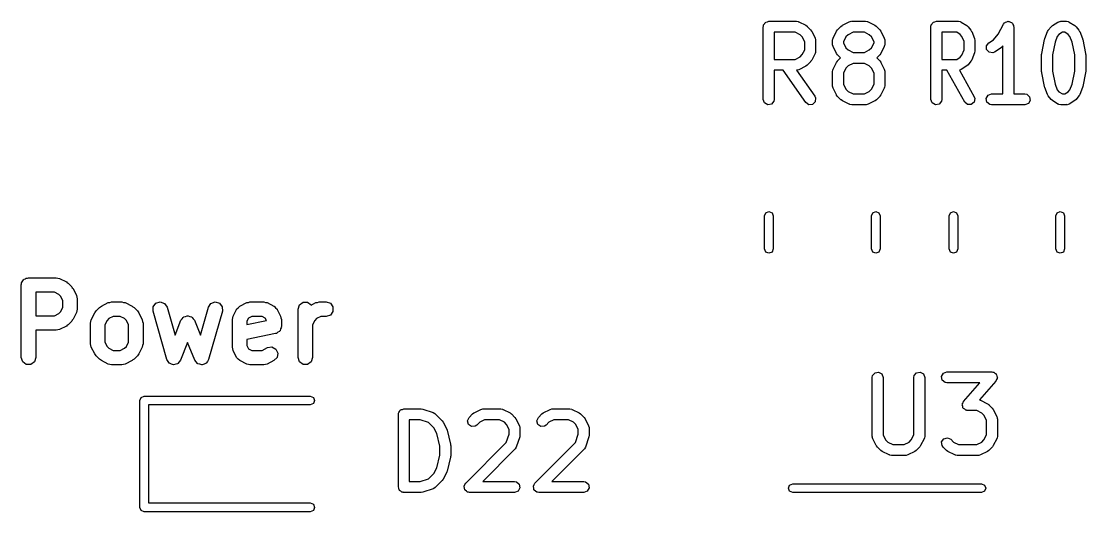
# Model space of a CAD drawing. Extents: x 32 to 173, y -120 to -34.
# Drawn here: x 144.42 to 159.07, y -54.13 to -47.39 of the extents above; entities that cross this region are included whole.
import ezdxf

# ---------------------------------------------------------------- set-up
doc = ezdxf.new("R2010")
doc.units = 0
doc.layers.add('BLACK', color=7, linetype='CONTINUOUS')

msp = doc.modelspace()

# ---------------------------------------------------------------- linework, layer by layer
at = {"layer": 'BLACK', "linetype": 'CONTINUOUS'}
for p, q in [((154.635, -47.4608), (154.637, -47.4511)), ((154.635, -48.4608), (154.635, -47.4608)), ((154.636, -47.4478), (154.638, -47.4449)), ((154.637, -47.4511), (154.636, -47.4478)), ((154.638, -47.4449), (154.639, -47.4352)), ((154.639, -47.4352), (154.652, -47.4202)), ((154.652, -47.4202), (154.662, -47.4034)), ((154.662, -47.4034), (154.668, -47.4011)), ((154.668, -47.4011), (154.672, -47.3959)), ((154.672, -47.3959), (154.692, -47.3925)), ((154.692, -47.3925), (154.71, -47.3858)), ((154.71, -47.3858), (155.091, -47.3858)), ((155.091, -47.3858), (155.117, -47.3903)), ((155.117, -47.3903), (155.12, -47.3932)), ((155.12, -47.3932), (155.124, -47.3937)), ((155.124, -47.3937), (155.22, -47.4414)), ((155.22, -47.4414), (155.238, -47.4547)), ((155.238, -47.4547), (155.239, -47.4554)), ((155.239, -47.4554), (155.287, -47.503)), ((155.657, -47.503), (155.704, -47.4554)), ((155.704, -47.4554), (155.723, -47.4425)), ((155.723, -47.4425), (155.724, -47.4414)), ((155.724, -47.4414), (155.819, -47.3937)), ((155.819, -47.3937), (155.844, -47.3863)), ((155.844, -47.3863), (155.849, -47.3874)), ((155.849, -47.3874), (155.853, -47.3858)), ((155.853, -47.3858), (156.043, -47.3858)), ((156.043, -47.3858), (156.069, -47.3903)), ((156.069, -47.3903), (156.072, -47.3932)), ((156.072, -47.3932), (156.077, -47.3937)), ((156.077, -47.3937), (156.172, -47.4414)), ((156.172, -47.4414), (156.19, -47.4547)), ((156.19, -47.4547), (156.192, -47.4554)), ((156.192, -47.4554), (156.239, -47.503)), ((156.942, -47.4608), (156.943, -47.4511)), ((156.942, -48.4608), (156.942, -47.4608)), ((156.943, -47.4478), (156.944, -47.4449)), ((156.943, -47.4511), (156.943, -47.4478)), ((156.944, -47.4449), (156.946, -47.4352)), ((156.946, -47.4352), (156.959, -47.4202)), ((156.959, -47.4202), (156.968, -47.4034)), ((156.968, -47.4034), (156.975, -47.4011)), ((156.975, -47.4011), (156.979, -47.3959)), ((156.979, -47.3959), (156.998, -47.3925)), ((156.998, -47.3925), (157.017, -47.3858)), ((157.017, -47.3858), (157.321, -47.3858)), ((157.321, -47.3858), (157.347, -47.3903)), ((157.347, -47.3903), (157.353, -47.3955)), ((157.353, -47.3955), (157.361, -47.3972)), ((157.361, -47.3972), (157.437, -47.4448)), ((157.437, -47.4448), (157.455, -47.4612)), ((157.455, -47.4612), (157.456, -47.4616)), ((157.456, -47.4616), (157.494, -47.5092)), ((157.868, -47.5622), (157.941, -47.4255)), ((157.941, -47.4255), (157.957, -47.405)), ((157.957, -47.405), (157.964, -47.402)), ((157.964, -47.402), (157.97, -47.3959)), ((157.97, -47.3959), (157.988, -47.3927)), ((157.988, -47.3927), (158.005, -47.3859)), ((158.005, -47.3859), (158.012, -47.3884)), ((158.012, -47.3884), (158.02, -47.387)), ((158.02, -47.387), (158.036, -47.3961)), ((158.036, -47.3961), (158.053, -47.4018)), ((158.053, -47.4018), (158.058, -47.4086)), ((158.058, -47.4086), (158.064, -47.4126)), ((158.064, -47.4126), (158.071, -47.4298)), ((158.071, -47.4298), (158.08, -47.4453)), ((158.08, -47.4453), (158.079, -47.4533)), ((158.079, -47.4533), (158.082, -47.4608)), ((158.082, -47.4608), (158.082, -48.3858)), ((158.558, -47.5092), (158.596, -47.4616)), ((158.596, -47.4616), (158.614, -47.4455)), ((158.614, -47.4455), (158.615, -47.4448)), ((158.615, -47.4448), (158.691, -47.3972)), ((158.691, -47.3972), (158.715, -47.3875)), ((158.715, -47.3875), (158.723, -47.3886)), ((158.723, -47.3886), (158.731, -47.3858)), ((158.731, -47.3858), (158.807, -47.3858)), ((158.807, -47.3858), (158.833, -47.3903)), ((158.833, -47.3903), (158.839, -47.3955)), ((158.839, -47.3955), (158.847, -47.3972)), ((158.847, -47.3972), (158.923, -47.4448)), ((158.923, -47.4448), (158.941, -47.4612)), ((158.941, -47.4612), (158.942, -47.4616)), ((158.942, -47.4616), (158.98, -47.5092)), ((155.073, -47.5358), (154.785, -47.5358)), ((154.785, -47.5358), (154.785, -47.9096)), ((155.142, -47.5701), (155.073, -47.5358)), ((155.172, -47.6005), (155.142, -47.5701)), ((155.206, -47.669), (155.172, -47.6005)), ((155.287, -47.503), (155.3, -47.5214)), ((155.3, -47.5214), (155.301, -47.5225)), ((155.301, -47.5225), (155.348, -47.6178)), ((155.595, -47.6178), (155.643, -47.5225)), ((155.643, -47.5225), (155.656, -47.5045)), ((155.656, -47.5045), (155.657, -47.503)), ((155.772, -47.6005), (155.737, -47.669)), ((155.802, -47.5701), (155.772, -47.6005)), ((155.87, -47.5358), (155.802, -47.5701)), ((156.026, -47.5358), (155.87, -47.5358)), ((156.094, -47.5701), (156.026, -47.5358)), ((156.124, -47.6005), (156.094, -47.5701)), ((156.159, -47.669), (156.124, -47.6005)), ((156.239, -47.503), (156.252, -47.5214)), ((156.252, -47.5214), (156.253, -47.5225)), ((156.253, -47.5225), (156.301, -47.6178)), ((157.3, -47.5358), (157.092, -47.5358)), ((157.092, -47.5358), (157.092, -47.9096)), ((157.347, -47.5653), (157.3, -47.5358)), ((157.37, -47.5942), (157.347, -47.5653)), ((157.399, -47.6657), (157.37, -47.5942)), ((157.494, -47.5092), (157.503, -47.5262)), ((157.503, -47.5262), (157.505, -47.5282)), ((157.505, -47.5282), (157.543, -47.6234)), ((157.804, -47.6421), (157.868, -47.5622)), ((158.509, -47.6234), (158.547, -47.5282)), ((158.547, -47.5282), (158.557, -47.5117)), ((158.557, -47.5117), (158.558, -47.5092)), ((158.682, -47.5942), (158.651, -47.6728)), ((158.705, -47.5653), (158.682, -47.5942)), ((158.752, -47.5358), (158.705, -47.5653)), ((158.786, -47.5358), (158.752, -47.5358)), ((158.833, -47.5653), (158.786, -47.5358)), ((158.856, -47.5942), (158.833, -47.5653)), ((158.887, -47.6728), (158.856, -47.5942)), ((158.98, -47.5092), (158.989, -47.5262)), ((158.989, -47.5262), (158.991, -47.5282)), ((158.991, -47.5282), (159.029, -47.6234)), ((155.206, -47.7764), (155.206, -47.669)), ((155.348, -47.6178), (155.356, -47.6427)), ((155.356, -47.6427), (155.355, -47.6471)), ((155.355, -47.6471), (155.356, -47.6513)), ((155.356, -47.6513), (155.356, -47.7942)), ((155.587, -47.6513), (155.592, -47.6256)), ((155.587, -47.6989), (155.587, -47.6513)), ((155.589, -47.7031), (155.587, -47.6989)), ((155.588, -47.7075), (155.589, -47.7031)), ((155.595, -47.7325), (155.588, -47.7075)), ((155.592, -47.6256), (155.595, -47.6222)), ((155.595, -47.6222), (155.595, -47.6178)), ((155.643, -47.8277), (155.595, -47.7325)), ((155.737, -47.669), (155.737, -47.6812)), ((155.737, -47.6812), (155.772, -47.7497)), ((155.772, -47.7497), (155.802, -47.7801)), ((156.094, -47.7801), (156.124, -47.7497)), ((156.124, -47.7497), (156.159, -47.6812)), ((156.159, -47.6812), (156.159, -47.669)), ((156.301, -47.7325), (156.253, -47.8277)), ((156.301, -47.6178), (156.308, -47.6427)), ((156.304, -47.7246), (156.301, -47.728)), ((156.301, -47.728), (156.301, -47.7325)), ((156.309, -47.6989), (156.304, -47.7246)), ((156.308, -47.6427), (156.307, -47.6471)), ((156.307, -47.6471), (156.309, -47.6513)), ((156.309, -47.6513), (156.309, -47.6989)), ((157.399, -47.7797), (157.399, -47.6657)), ((157.543, -47.6234), (157.549, -47.6489)), ((157.549, -47.6489), (157.548, -47.6501)), ((157.548, -47.6501), (157.549, -47.6513)), ((157.549, -47.6513), (157.549, -47.7942)), ((157.707, -47.7234), (157.739, -47.6829)), ((157.709, -47.7746), (157.707, -47.7234)), ((157.739, -47.6829), (157.804, -47.6421)), ((157.895, -47.7619), (157.894, -47.7625)), ((157.913, -47.7458), (157.895, -47.7619)), ((157.932, -47.7222), (157.913, -47.7458)), ((157.932, -48.3858), (157.932, -47.7222)), ((158.467, -47.8271), (158.505, -47.6366)), ((158.505, -47.6366), (158.509, -47.6268)), ((158.509, -47.6268), (158.509, -47.6234)), ((158.651, -47.6728), (158.615, -47.8492)), ((158.923, -47.8492), (158.887, -47.6728)), ((159.029, -47.6234), (159.031, -47.6337)), ((159.031, -47.6337), (159.033, -47.6366)), ((159.033, -47.6366), (159.071, -47.8271)), ((155.073, -47.9096), (155.142, -47.8754)), ((155.142, -47.8754), (155.172, -47.845)), ((155.172, -47.845), (155.206, -47.7764)), ((155.348, -47.8277), (155.301, -47.9229)), ((155.349, -47.8232), (155.348, -47.8277)), ((155.352, -47.8198), (155.349, -47.8232)), ((155.356, -47.7942), (155.352, -47.8198)), ((155.644, -47.8288), (155.643, -47.8277)), ((155.657, -47.8472), (155.644, -47.8288)), ((155.699, -47.8894), (155.657, -47.8472)), ((155.657, -47.9316), (155.699, -47.8894)), ((155.802, -47.7801), (155.87, -47.8144)), ((155.87, -47.8144), (156.026, -47.8144)), ((156.026, -47.8144), (156.094, -47.7801)), ((156.239, -47.8472), (156.197, -47.8894)), ((156.197, -47.8894), (156.239, -47.9316)), ((156.24, -47.8457), (156.239, -47.8472)), ((156.253, -47.8277), (156.24, -47.8457)), ((157.3, -47.9096), (157.347, -47.8802)), ((157.347, -47.8802), (157.37, -47.8512)), ((157.37, -47.8512), (157.399, -47.7797)), ((157.543, -47.822), (157.505, -47.9172)), ((157.544, -47.8198), (157.543, -47.8208)), ((157.543, -47.8208), (157.543, -47.822)), ((157.549, -47.7942), (157.544, -47.8198)), ((157.743, -47.8128), (157.709, -47.7746)), ((157.794, -47.8199), (157.743, -47.8128)), ((157.818, -47.8101), (157.794, -47.8199)), ((157.894, -47.7625), (157.818, -47.8101)), ((158.465, -47.8418), (158.467, -47.8305)), ((158.465, -48.0799), (158.465, -47.8418)), ((158.467, -47.8305), (158.467, -47.8271)), ((158.615, -47.8492), (158.615, -48.0724)), ((158.923, -48.0724), (158.923, -47.8492)), ((159.071, -47.8271), (159.071, -47.8385)), ((159.071, -47.8385), (159.073, -47.8418)), ((159.073, -47.8418), (159.073, -48.0799)), ((154.785, -47.9096), (155.073, -47.9096)), ((155.124, -48.0517), (155.099, -48.0591)), ((155.22, -48.0041), (155.124, -48.0517)), ((155.221, -48.0029), (155.22, -48.0041)), ((155.239, -47.99), (155.221, -48.0029)), ((155.287, -47.9424), (155.239, -47.99)), ((155.301, -47.9229), (155.287, -47.9409)), ((155.287, -47.9409), (155.287, -47.9424)), ((155.587, -48.0799), (155.592, -48.0542)), ((155.592, -48.0542), (155.595, -48.0508)), ((155.595, -48.0463), (155.643, -47.9511)), ((155.595, -48.0508), (155.595, -48.0463)), ((155.643, -47.9511), (155.656, -47.9331)), ((155.656, -47.9331), (155.657, -47.9316)), ((155.772, -48.0291), (155.737, -48.0976)), ((155.802, -47.9986), (155.772, -48.0291)), ((155.87, -47.9644), (155.802, -47.9986)), ((156.026, -47.9644), (155.87, -47.9644)), ((156.094, -47.9986), (156.026, -47.9644)), ((156.124, -48.0291), (156.094, -47.9986)), ((156.159, -48.0976), (156.124, -48.0291)), ((156.239, -47.9316), (156.252, -47.95)), ((156.252, -47.95), (156.253, -47.9511)), ((156.253, -47.9511), (156.301, -48.0463)), ((156.301, -48.0463), (156.308, -48.0713)), ((157.092, -47.9096), (157.3, -47.9096)), ((157.361, -48.0482), (157.337, -48.058)), ((157.437, -48.0006), (157.361, -48.0482)), ((157.438, -48), (157.437, -48.0006)), ((157.456, -47.9839), (157.438, -48)), ((157.494, -47.9362), (157.456, -47.9839)), ((157.495, -47.9337), (157.494, -47.9362)), ((157.505, -47.9172), (157.495, -47.9337)), ((154.909, -48.0596), (154.785, -48.0596)), ((154.785, -48.0596), (154.785, -48.4608)), ((155.22, -48.5038), (154.909, -48.0596)), ((155.095, -48.0581), (155.092, -48.0593)), ((155.092, -48.0593), (155.343, -48.4178)), ((155.099, -48.0591), (155.095, -48.0581)), ((155.587, -48.2703), (155.587, -48.0799)), ((155.737, -48.0976), (155.737, -48.2526)), ((156.159, -48.2526), (156.159, -48.0976)), ((156.308, -48.0713), (156.307, -48.0757)), ((156.307, -48.0757), (156.309, -48.0799)), ((156.309, -48.0799), (156.309, -48.2703)), ((157.163, -48.0596), (157.092, -48.0596)), ((157.092, -48.0596), (157.092, -48.4608)), ((157.408, -48.4975), (157.163, -48.0596)), ((157.337, -48.058), (157.334, -48.0576)), ((157.334, -48.0576), (157.539, -48.4242)), ((158.467, -48.0831), (158.465, -48.0799)), ((158.467, -48.0946), (158.467, -48.0831)), ((158.505, -48.2851), (158.467, -48.0946)), ((158.615, -48.0724), (158.651, -48.2489)), ((158.887, -48.2489), (158.923, -48.0724)), ((159.071, -48.0946), (159.033, -48.2851)), ((159.073, -48.0799), (159.071, -48.0911)), ((159.071, -48.0911), (159.071, -48.0946)), ((155.589, -48.2746), (155.587, -48.2703)), ((155.588, -48.2789), (155.589, -48.2746)), ((155.595, -48.3039), (155.588, -48.2789)), ((155.643, -48.3991), (155.595, -48.3039)), ((155.737, -48.2526), (155.772, -48.3212)), ((155.772, -48.3212), (155.802, -48.3516)), ((156.094, -48.3516), (156.124, -48.3212)), ((156.124, -48.3212), (156.159, -48.2526)), ((156.301, -48.3039), (156.253, -48.3991)), ((156.304, -48.296), (156.301, -48.2994)), ((156.301, -48.2994), (156.301, -48.3039)), ((156.309, -48.2703), (156.304, -48.296)), ((158.507, -48.288), (158.505, -48.2851)), ((158.509, -48.2982), (158.507, -48.288)), ((158.547, -48.3934), (158.509, -48.2982)), ((158.651, -48.2489), (158.682, -48.3274)), ((158.682, -48.3274), (158.705, -48.3564)), ((158.833, -48.3564), (158.856, -48.3274)), ((158.856, -48.3274), (158.887, -48.2489)), ((159.029, -48.2982), (158.991, -48.3934)), ((159.033, -48.2851), (159.029, -48.2948)), ((159.029, -48.2948), (159.029, -48.2982)), ((154.652, -48.509), (154.635, -48.4608)), ((154.78, -48.4865), (154.747, -48.5258)), ((154.785, -48.4608), (154.78, -48.4865)), ((155.349, -48.4925), (155.313, -48.5288)), ((155.343, -48.4178), (155.354, -48.4414)), ((155.354, -48.4414), (155.349, -48.4925)), ((155.644, -48.4002), (155.643, -48.3991)), ((155.657, -48.4186), (155.644, -48.4002)), ((155.704, -48.4662), (155.657, -48.4186)), ((155.706, -48.4669), (155.704, -48.4662)), ((155.724, -48.4803), (155.706, -48.4669)), ((155.819, -48.5279), (155.724, -48.4803)), ((155.802, -48.3516), (155.87, -48.3858)), ((155.87, -48.3858), (156.026, -48.3858)), ((156.026, -48.3858), (156.094, -48.3516)), ((156.172, -48.4803), (156.077, -48.5279)), ((156.173, -48.4791), (156.172, -48.4803)), ((156.192, -48.4662), (156.173, -48.4791)), ((156.239, -48.4186), (156.192, -48.4662)), ((156.24, -48.4171), (156.239, -48.4186)), ((156.253, -48.3991), (156.24, -48.4171)), ((156.959, -48.509), (156.942, -48.4608)), ((157.087, -48.4865), (157.054, -48.5258)), ((157.092, -48.4608), (157.087, -48.4865)), ((157.548, -48.4488), (157.538, -48.4992)), ((157.539, -48.4242), (157.548, -48.4488)), ((157.705, -48.4478), (157.73, -48.4034)), ((157.714, -48.4983), (157.705, -48.4478)), ((157.73, -48.4034), (157.778, -48.3858)), ((157.778, -48.3858), (157.932, -48.3858)), ((158.082, -48.3858), (158.236, -48.3858)), ((158.236, -48.3858), (158.261, -48.3903)), ((158.261, -48.3903), (158.301, -48.4233)), ((158.309, -48.4738), (158.284, -48.5183)), ((158.301, -48.4233), (158.309, -48.4738)), ((158.549, -48.3954), (158.547, -48.3934)), ((158.558, -48.4124), (158.549, -48.3954)), ((158.596, -48.4601), (158.558, -48.4124)), ((158.597, -48.4605), (158.596, -48.4601)), ((158.615, -48.4768), (158.597, -48.4605)), ((158.691, -48.5244), (158.615, -48.4768)), ((158.705, -48.3564), (158.752, -48.3858)), ((158.752, -48.3858), (158.786, -48.3858)), ((158.786, -48.3858), (158.833, -48.3564)), ((158.923, -48.4768), (158.847, -48.5244)), ((158.942, -48.4601), (158.923, -48.4762)), ((158.923, -48.4762), (158.923, -48.4768)), ((158.98, -48.4124), (158.942, -48.4601)), ((158.981, -48.4099), (158.98, -48.4124)), ((158.991, -48.3934), (158.981, -48.4099)), ((154.697, -48.5347), (154.652, -48.509)), ((154.747, -48.5258), (154.697, -48.5347)), ((155.262, -48.5333), (155.22, -48.5038)), ((155.313, -48.5288), (155.262, -48.5333)), ((155.824, -48.5284), (155.819, -48.5279)), ((155.827, -48.5313), (155.824, -48.5284)), ((155.853, -48.5358), (155.827, -48.5313)), ((156.043, -48.5358), (155.853, -48.5358)), ((156.047, -48.5343), (156.043, -48.5358)), ((156.052, -48.5353), (156.047, -48.5343)), ((156.077, -48.5279), (156.052, -48.5353)), ((157.004, -48.5347), (156.959, -48.509)), ((157.054, -48.5258), (157.004, -48.5347)), ((157.447, -48.531), (157.408, -48.4975)), ((157.498, -48.5316), (157.447, -48.531)), ((157.538, -48.4992), (157.498, -48.5316)), ((157.753, -48.5313), (157.714, -48.4983)), ((157.778, -48.5358), (157.753, -48.5313)), ((158.236, -48.5358), (157.778, -48.5358)), ((158.284, -48.5183), (158.236, -48.5358)), ((158.699, -48.5261), (158.691, -48.5244)), ((158.705, -48.5313), (158.699, -48.5261)), ((158.731, -48.5358), (158.705, -48.5313)), ((158.807, -48.5358), (158.731, -48.5358)), ((158.815, -48.5331), (158.807, -48.5358)), ((158.823, -48.5342), (158.815, -48.5331)), ((158.847, -48.5244), (158.823, -48.5342)), ((154.653, -50.0649), (154.671, -50.0225)), ((154.653, -50.5191), (154.653, -50.0649)), ((154.671, -50.0225), (154.713, -50.0049)), ((154.713, -50.0049), (154.755, -50.0225)), ((154.755, -50.0225), (154.773, -50.0649)), ((154.773, -50.0649), (154.773, -50.5191)), ((156.123, -50.0649), (156.141, -50.0225)), ((156.123, -50.5191), (156.123, -50.0649)), ((156.141, -50.0225), (156.183, -50.0049)), ((156.183, -50.0049), (156.225, -50.0225)), ((156.225, -50.0225), (156.243, -50.0649)), ((156.243, -50.0649), (156.243, -50.5191)), ((157.193, -50.0649), (157.211, -50.0225)), ((157.193, -50.5191), (157.193, -50.0649)), ((157.211, -50.0225), (157.253, -50.0049)), ((157.253, -50.0049), (157.295, -50.0225)), ((157.295, -50.0225), (157.313, -50.0649)), ((157.313, -50.0649), (157.313, -50.5191)), ((158.663, -50.0649), (158.681, -50.0225)), ((158.663, -50.5191), (158.663, -50.0649)), ((158.681, -50.0225), (158.723, -50.0049)), ((158.723, -50.0049), (158.765, -50.0225)), ((158.765, -50.0225), (158.783, -50.0649)), ((158.783, -50.0649), (158.783, -50.5191)), ((154.671, -50.5615), (154.653, -50.5191)), ((154.773, -50.5191), (154.755, -50.5615)), ((156.141, -50.5615), (156.123, -50.5191)), ((156.243, -50.5191), (156.225, -50.5615)), ((157.211, -50.5615), (157.193, -50.5191)), ((157.313, -50.5191), (157.295, -50.5615)), ((158.681, -50.5615), (158.663, -50.5191)), ((158.783, -50.5191), (158.765, -50.5615)), ((154.713, -50.5791), (154.671, -50.5615)), ((154.755, -50.5615), (154.713, -50.5791)), ((156.183, -50.5791), (156.141, -50.5615)), ((156.225, -50.5615), (156.183, -50.5791)), ((157.253, -50.5791), (157.211, -50.5615)), ((157.295, -50.5615), (157.253, -50.5791)), ((158.723, -50.5791), (158.681, -50.5615)), ((158.765, -50.5615), (158.723, -50.5791)), ((144.427, -50.9833), (144.436, -50.9705)), ((144.427, -50.9992), (144.427, -50.9833)), ((144.436, -50.9705), (144.441, -50.9554)), ((144.441, -50.9554), (144.454, -50.9461)), ((144.454, -50.9461), (144.463, -50.9333)), ((144.463, -50.9333), (144.478, -50.9284)), ((144.478, -50.9284), (144.491, -50.9191)), ((144.491, -50.9191), (144.507, -50.9191)), ((144.507, -50.9191), (144.522, -50.9142)), ((144.522, -50.9142), (144.903, -50.9142)), ((144.903, -50.9142), (144.925, -50.9213)), ((144.925, -50.9213), (144.948, -50.9248)), ((144.948, -50.9248), (145.043, -50.9724)), ((145.043, -50.9724), (145.054, -50.9838)), ((145.054, -50.9838), (145.069, -50.9911)), ((144.422, -51.0142), (144.427, -50.9992)), ((144.422, -52.0142), (144.422, -51.0142)), ((144.879, -51.1142), (144.622, -51.1142)), ((144.622, -51.1142), (144.622, -51.438)), ((144.939, -51.144), (144.879, -51.1142)), ((145.069, -50.9911), (145.116, -51.0387)), ((145.116, -51.0387), (145.124, -51.0532)), ((145.124, -51.0532), (145.135, -51.0647)), ((145.135, -51.0647), (145.183, -51.16)), ((144.964, -51.1687), (144.939, -51.144)), ((144.993, -51.2283), (144.964, -51.1687)), ((144.993, -51.3239), (144.993, -51.2283)), ((145.183, -51.16), (145.186, -51.1828)), ((145.186, -51.1828), (145.193, -51.2047)), ((145.193, -51.2047), (145.193, -51.3476)), ((145.525, -51.3057), (145.62, -51.2581)), ((145.62, -51.2581), (145.643, -51.2547)), ((145.643, -51.2547), (145.665, -51.2476)), ((145.665, -51.2476), (145.808, -51.2476)), ((145.808, -51.2476), (145.83, -51.2547)), ((145.83, -51.2547), (145.852, -51.2581)), ((145.852, -51.2581), (145.948, -51.3057)), ((146.238, -51.3133), (146.276, -51.2646)), ((146.276, -51.2646), (146.335, -51.2476)), ((146.335, -51.2476), (146.393, -51.2688)), ((146.393, -51.2688), (146.428, -51.3201)), ((146.997, -51.3201), (147.032, -51.2688)), ((147.032, -51.2688), (147.09, -51.2476)), ((147.09, -51.2476), (147.149, -51.2646)), ((147.149, -51.2646), (147.187, -51.3133)), ((147.43, -51.3057), (147.525, -51.2581)), ((147.525, -51.2581), (147.548, -51.2547)), ((147.548, -51.2547), (147.57, -51.2476)), ((147.57, -51.2476), (147.76, -51.2476)), ((147.76, -51.2476), (147.782, -51.2547)), ((147.782, -51.2547), (147.805, -51.2581)), ((147.805, -51.2581), (147.9, -51.3057)), ((148.251, -51.2888), (148.301, -51.2524)), ((148.301, -51.2524), (148.362, -51.2524)), ((148.362, -51.2524), (148.412, -51.2888)), ((148.413, -51.2903), (148.477, -51.2581)), ((148.477, -51.2581), (148.5, -51.2547)), ((148.5, -51.2547), (148.522, -51.2476)), ((148.522, -51.2476), (148.617, -51.2476)), ((148.617, -51.2476), (148.676, -51.2666)), ((148.676, -51.2666), (148.712, -51.3166)), ((144.879, -51.438), (144.939, -51.4082)), ((144.939, -51.4082), (144.964, -51.3836)), ((144.964, -51.3836), (144.993, -51.3239)), ((145.183, -51.3923), (145.135, -51.4875)), ((145.186, -51.3695), (145.183, -51.3923)), ((145.193, -51.3476), (145.186, -51.3695)), ((145.385, -51.4933), (145.433, -51.3981)), ((145.433, -51.3981), (145.444, -51.3865)), ((145.444, -51.3865), (145.451, -51.3721)), ((145.451, -51.3721), (145.499, -51.3245)), ((145.499, -51.3245), (145.513, -51.3171)), ((145.513, -51.3171), (145.525, -51.3057)), ((145.948, -51.3057), (145.959, -51.3171)), ((145.959, -51.3171), (145.974, -51.3245)), ((145.974, -51.3245), (146.021, -51.3721)), ((146.021, -51.3721), (146.029, -51.3865)), ((146.029, -51.3865), (146.04, -51.3981)), ((146.04, -51.3981), (146.088, -51.4933)), ((146.235, -51.375), (146.238, -51.3133)), ((146.426, -52.0417), (146.235, -51.375)), ((146.428, -51.3201), (146.538, -51.7055)), ((146.887, -51.7055), (146.997, -51.3201)), ((147.19, -51.375), (146.999, -52.0417)), ((147.187, -51.3133), (147.19, -51.375)), ((147.337, -51.4457), (147.385, -51.3504)), ((147.385, -51.3499), (147.386, -51.3491)), ((147.385, -51.3504), (147.385, -51.3499)), ((147.386, -51.3491), (147.407, -51.3279)), ((147.407, -51.3279), (147.428, -51.3064)), ((147.428, -51.3064), (147.429, -51.3063)), ((147.429, -51.3063), (147.43, -51.3057)), ((147.9, -51.3057), (147.901, -51.3063)), ((147.901, -51.3063), (147.901, -51.3064)), ((147.901, -51.3064), (147.923, -51.3279)), ((147.923, -51.3279), (147.944, -51.3491)), ((147.944, -51.3491), (147.944, -51.3499)), ((147.944, -51.3499), (147.945, -51.3504)), ((147.945, -51.3504), (147.992, -51.4457)), ((148.231, -51.3476), (148.251, -51.2888)), ((148.231, -52.0142), (148.231, -51.3476)), ((148.412, -51.2888), (148.413, -51.2903)), ((148.712, -51.3785), (148.676, -51.4285)), ((148.712, -51.3166), (148.712, -51.3785)), ((144.622, -51.438), (144.879, -51.438)), ((145.054, -51.5685), (145.043, -51.5799)), ((145.069, -51.5611), (145.054, -51.5685)), ((145.116, -51.5135), (145.069, -51.5611)), ((145.124, -51.4991), (145.116, -51.5135)), ((145.135, -51.4875), (145.124, -51.4991)), ((145.374, -51.538), (145.381, -51.5161)), ((145.374, -51.8237), (145.374, -51.538)), ((145.381, -51.5161), (145.385, -51.4933)), ((145.604, -51.502), (145.574, -51.5616)), ((145.574, -51.5616), (145.574, -51.8001)), ((145.629, -51.4774), (145.604, -51.502)), ((145.688, -51.4476), (145.629, -51.4774)), ((145.784, -51.4476), (145.688, -51.4476)), ((145.844, -51.4774), (145.784, -51.4476)), ((145.868, -51.502), (145.844, -51.4774)), ((145.898, -51.5616), (145.868, -51.502)), ((145.898, -51.8001), (145.898, -51.5616)), ((146.088, -51.4933), (146.091, -51.5161)), ((146.091, -51.5161), (146.098, -51.538)), ((146.098, -51.538), (146.098, -51.8237)), ((146.538, -51.7055), (146.62, -51.5009)), ((146.62, -51.5009), (146.635, -51.482)), ((146.635, -51.482), (146.648, -51.4612)), ((146.648, -51.4612), (146.655, -51.4587)), ((146.655, -51.4587), (146.659, -51.4534)), ((146.659, -51.4534), (146.683, -51.4474)), ((146.683, -51.4474), (146.706, -51.4382)), ((146.706, -51.4382), (146.712, -51.4399)), ((146.712, -51.4399), (146.719, -51.4382)), ((146.719, -51.4382), (146.742, -51.4474)), ((146.742, -51.4474), (146.766, -51.4534)), ((146.766, -51.4534), (146.77, -51.4587)), ((146.77, -51.4587), (146.776, -51.4612)), ((146.776, -51.4612), (146.79, -51.482)), ((146.79, -51.482), (146.805, -51.5009)), ((146.805, -51.5009), (146.887, -51.7055)), ((147.327, -51.4904), (147.334, -51.4685)), ((147.327, -51.8714), (147.327, -51.4904)), ((147.334, -51.4685), (147.337, -51.4457)), ((147.549, -51.4697), (147.527, -51.514)), ((147.527, -51.5589), (147.798, -51.5046)), ((147.527, -51.514), (147.527, -51.5589)), ((147.593, -51.4476), (147.549, -51.4697)), ((147.736, -51.4476), (147.593, -51.4476)), ((147.781, -51.4697), (147.736, -51.4476)), ((147.798, -51.5046), (147.781, -51.4697)), ((147.992, -51.4457), (147.996, -51.4685)), ((147.996, -51.4685), (148.003, -51.4904)), ((148.003, -51.4904), (148.003, -51.5856)), ((148.461, -51.502), (148.431, -51.5616)), ((148.431, -51.5616), (148.431, -52.0142)), ((148.486, -51.4774), (148.461, -51.502)), ((148.546, -51.4476), (148.486, -51.4774)), ((148.617, -51.4476), (148.546, -51.4476)), ((148.676, -51.4285), (148.617, -51.4476)), ((144.903, -51.638), (144.622, -51.638)), ((144.622, -51.638), (144.622, -52.0142)), ((144.925, -51.6309), (144.903, -51.638)), ((144.948, -51.6275), (144.925, -51.6309)), ((145.043, -51.5799), (144.948, -51.6275)), ((147.923, -51.6837), (147.527, -51.7629)), ((147.928, -51.6808), (147.923, -51.6837)), ((147.934, -51.6808), (147.928, -51.6808)), ((147.954, -51.6659), (147.934, -51.6808)), ((147.976, -51.6535), (147.954, -51.6659)), ((147.979, -51.648), (147.976, -51.6535)), ((147.984, -51.6444), (147.979, -51.648)), ((147.992, -51.6203), (147.984, -51.6444)), ((148.002, -51.5973), (147.992, -51.6203)), ((148.003, -51.5856), (148.001, -51.5914)), ((148.001, -51.5914), (148.002, -51.5973)), ((145.381, -51.8457), (145.374, -51.8237)), ((145.385, -51.8685), (145.381, -51.8457)), ((145.574, -51.8001), (145.604, -51.8597)), ((145.604, -51.8597), (145.629, -51.8844)), ((145.844, -51.8844), (145.868, -51.8597)), ((145.868, -51.8597), (145.898, -51.8001)), ((146.091, -51.8457), (146.088, -51.8685)), ((146.098, -51.8237), (146.091, -51.8457)), ((146.712, -51.8073), (146.615, -52.0514)), ((146.81, -52.0514), (146.712, -51.8073)), ((147.527, -51.7629), (147.527, -51.8478)), ((147.527, -51.8478), (147.549, -51.8921)), ((145.433, -51.9637), (145.385, -51.8685)), ((145.444, -51.9752), (145.433, -51.9637)), ((145.451, -51.9897), (145.444, -51.9752)), ((145.499, -52.0373), (145.451, -51.9897)), ((145.629, -51.8844), (145.688, -51.9142)), ((145.688, -51.9142), (145.784, -51.9142)), ((145.784, -51.9142), (145.844, -51.8844)), ((146.021, -51.9897), (145.974, -52.0373)), ((146.029, -51.9752), (146.021, -51.9897)), ((146.04, -51.9637), (146.029, -51.9752)), ((146.088, -51.8685), (146.04, -51.9637)), ((147.334, -51.8933), (147.327, -51.8714)), ((147.337, -51.9161), (147.334, -51.8933)), ((147.385, -52.0113), (147.337, -51.9161)), ((147.549, -51.8921), (147.593, -51.9142)), ((147.593, -51.9142), (147.736, -51.9142)), ((147.736, -51.9142), (147.811, -51.8772)), ((147.811, -51.8772), (147.872, -51.868)), ((147.872, -51.868), (147.927, -51.8964)), ((147.927, -51.8964), (147.954, -51.9517)), ((147.954, -51.9517), (147.944, -52.0127)), ((144.441, -52.073), (144.422, -52.0142)), ((144.491, -52.1093), (144.441, -52.073)), ((144.553, -52.1093), (144.491, -52.1093)), ((144.603, -52.073), (144.553, -52.1093)), ((144.622, -52.0142), (144.603, -52.073)), ((145.513, -52.0447), (145.499, -52.0373)), ((145.525, -52.056), (145.513, -52.0447)), ((145.62, -52.1037), (145.525, -52.056)), ((145.643, -52.1071), (145.62, -52.1037)), ((145.665, -52.1142), (145.643, -52.1071)), ((145.808, -52.1142), (145.665, -52.1142)), ((145.83, -52.1071), (145.808, -52.1142)), ((145.852, -52.1037), (145.83, -52.1071)), ((145.948, -52.056), (145.852, -52.1037)), ((145.959, -52.0447), (145.948, -52.056)), ((145.974, -52.0373), (145.959, -52.0447)), ((146.442, -52.0661), (146.426, -52.0417)), ((146.458, -52.091), (146.442, -52.0661)), ((146.459, -52.0916), (146.458, -52.091)), ((146.46, -52.093), (146.459, -52.0916)), ((146.488, -52.1031), (146.46, -52.093)), ((146.515, -52.114), (146.488, -52.1031)), ((146.517, -52.1136), (146.515, -52.114)), ((146.518, -52.1142), (146.517, -52.1136)), ((146.547, -52.1061), (146.518, -52.1142)), ((146.575, -52.0988), (146.547, -52.1061)), ((146.576, -52.0976), (146.575, -52.0988)), ((146.578, -52.0972), (146.576, -52.0976)), ((146.596, -52.074), (146.578, -52.0972)), ((146.615, -52.0514), (146.596, -52.074)), ((146.829, -52.074), (146.81, -52.0514)), ((146.847, -52.0972), (146.829, -52.074)), ((146.849, -52.0976), (146.847, -52.0972)), ((146.85, -52.0988), (146.849, -52.0976)), ((146.878, -52.1061), (146.85, -52.0988)), ((146.906, -52.1142), (146.878, -52.1061)), ((146.908, -52.1136), (146.906, -52.1142)), ((146.91, -52.114), (146.908, -52.1136)), ((146.937, -52.1031), (146.91, -52.114)), ((146.965, -52.093), (146.937, -52.1031)), ((146.967, -52.091), (146.965, -52.0916)), ((146.965, -52.0916), (146.965, -52.093)), ((146.983, -52.0661), (146.967, -52.091)), ((146.999, -52.0417), (146.983, -52.0661)), ((147.385, -52.0119), (147.385, -52.0113)), ((147.386, -52.0127), (147.385, -52.0119)), ((147.407, -52.0338), (147.386, -52.0127)), ((147.428, -52.0554), (147.407, -52.0338)), ((147.429, -52.0555), (147.428, -52.0554)), ((147.43, -52.056), (147.429, -52.0555)), ((147.525, -52.1037), (147.43, -52.056)), ((147.548, -52.1071), (147.525, -52.1037)), ((147.57, -52.1142), (147.548, -52.1071)), ((147.76, -52.1142), (147.57, -52.1142)), ((147.782, -52.1071), (147.76, -52.1142)), ((147.805, -52.1037), (147.782, -52.1071)), ((147.9, -52.056), (147.805, -52.1037)), ((147.944, -52.0127), (147.9, -52.056)), ((148.251, -52.073), (148.231, -52.0142)), ((148.301, -52.1093), (148.251, -52.073)), ((148.362, -52.1093), (148.301, -52.1093)), ((148.412, -52.073), (148.362, -52.1093)), ((148.431, -52.0142), (148.412, -52.073)), ((156.135, -52.2868), (156.14, -52.2612)), ((156.135, -53.0963), (156.135, -52.2868)), ((156.14, -52.2612), (156.173, -52.2219)), ((156.173, -52.2219), (156.223, -52.213)), ((156.223, -52.213), (156.268, -52.2386)), ((156.268, -52.2386), (156.285, -52.2868)), ((156.285, -52.2868), (156.285, -53.0786)), ((156.707, -52.2868), (156.711, -52.2612)), ((156.707, -53.0786), (156.707, -52.2868)), ((156.711, -52.2612), (156.744, -52.2219)), ((156.744, -52.2219), (156.795, -52.213)), ((156.795, -52.213), (156.839, -52.2386)), ((156.839, -52.2386), (156.857, -52.2868)), ((156.857, -52.2868), (156.857, -53.0963)), ((157.089, -52.2738), (157.114, -52.2294)), ((157.098, -52.3243), (157.089, -52.2738)), ((157.114, -52.2294), (157.162, -52.2118)), ((157.162, -52.2118), (157.782, -52.2118)), ((157.782, -52.2118), (157.793, -52.2138)), ((157.793, -52.2138), (157.796, -52.2132)), ((157.796, -52.2132), (157.799, -52.2149)), ((157.799, -52.2149), (157.807, -52.2163)), ((157.807, -52.2163), (157.823, -52.2293)), ((157.823, -52.2293), (157.84, -52.2398)), ((157.84, -52.2398), (157.842, -52.2455)), ((157.842, -52.2455), (157.846, -52.2493)), ((157.855, -52.2998), (157.845, -52.3174)), ((157.846, -52.2493), (157.85, -52.2692)), ((157.85, -52.2692), (157.857, -52.2884)), ((157.857, -52.2884), (157.854, -52.2939)), ((157.854, -52.2939), (157.855, -52.2998)), ((157.137, -52.3573), (157.098, -52.3243)), ((157.162, -52.3618), (157.137, -52.3573)), ((157.616, -52.3618), (157.162, -52.3618)), ((157.392, -52.6184), (157.616, -52.3618)), ((157.838, -52.3362), (157.61, -52.5962)), ((157.845, -52.3174), (157.838, -52.3362)), ((146.054, -52.605), (146.072, -52.5626)), ((146.072, -52.5626), (146.114, -52.545)), ((146.114, -52.545), (148.399, -52.545)), ((148.399, -52.545), (148.442, -52.5626)), ((148.442, -52.5626), (148.459, -52.605)), ((157.61, -52.5962), (157.617, -52.5973)), ((146.054, -54.075), (146.054, -52.605)), ((148.399, -52.665), (146.174, -52.665)), ((146.174, -52.665), (146.174, -54.015)), ((148.442, -52.6474), (148.399, -52.665)), ((148.459, -52.605), (148.442, -52.6474)), ((149.629, -52.7542), (149.639, -52.7374)), ((149.639, -52.7374), (149.645, -52.7351)), ((149.645, -52.7351), (149.65, -52.7299)), ((149.65, -52.7299), (149.669, -52.7265)), ((149.669, -52.7265), (149.687, -52.7198)), ((149.687, -52.7198), (149.925, -52.7198)), ((149.925, -52.7198), (149.947, -52.7237)), ((149.947, -52.7237), (149.949, -52.7237)), ((149.949, -52.7237), (150.092, -52.7713)), ((150.654, -52.7754), (150.749, -52.7277)), ((150.749, -52.7277), (150.774, -52.7203)), ((150.774, -52.7203), (150.778, -52.7214)), ((150.778, -52.7214), (150.782, -52.7198)), ((150.782, -52.7198), (151.021, -52.7198)), ((151.021, -52.7198), (151.046, -52.7243)), ((151.046, -52.7243), (151.05, -52.7272)), ((151.05, -52.7272), (151.054, -52.7277)), ((151.054, -52.7277), (151.149, -52.7754)), ((151.606, -52.7754), (151.701, -52.7277)), ((151.701, -52.7277), (151.726, -52.7203)), ((151.726, -52.7203), (151.731, -52.7214)), ((151.731, -52.7214), (151.735, -52.7198)), ((151.735, -52.7198), (151.973, -52.7198)), ((151.973, -52.7198), (151.999, -52.7243)), ((151.999, -52.7243), (152.002, -52.7272)), ((152.002, -52.7272), (152.006, -52.7277)), ((152.006, -52.7277), (152.102, -52.7754)), ((157.373, -52.6662), (157.375, -52.6606)), ((157.38, -52.6854), (157.373, -52.6662)), ((157.374, -52.6547), (157.384, -52.6372)), ((157.375, -52.6606), (157.374, -52.6547)), ((157.383, -52.7053), (157.38, -52.6854)), ((157.388, -52.7091), (157.383, -52.7053)), ((157.384, -52.6372), (157.392, -52.6184)), ((157.39, -52.7148), (157.388, -52.7091)), ((157.407, -52.7253), (157.39, -52.7148)), ((157.423, -52.7382), (157.407, -52.7253)), ((157.431, -52.7397), (157.423, -52.7382)), ((157.434, -52.7413), (157.431, -52.7397)), ((157.437, -52.7408), (157.434, -52.7413)), ((157.448, -52.7428), (157.437, -52.7408)), ((157.573, -52.7428), (157.448, -52.7428)), ((157.642, -52.777), (157.573, -52.7428)), ((157.617, -52.5973), (157.62, -52.6002)), ((157.62, -52.6002), (157.625, -52.6007)), ((157.625, -52.6007), (157.72, -52.6483)), ((157.72, -52.6483), (157.738, -52.6617)), ((157.738, -52.6617), (157.739, -52.6624)), ((157.739, -52.6624), (157.787, -52.71)), ((157.787, -52.71), (157.8, -52.7283)), ((157.8, -52.7283), (157.801, -52.7295)), ((157.801, -52.7295), (157.849, -52.8247)), ((149.612, -52.7948), (149.614, -52.7851)), ((149.612, -53.7948), (149.612, -52.7948)), ((149.613, -52.7818), (149.615, -52.7789)), ((149.614, -52.7851), (149.613, -52.7818)), ((149.615, -52.7789), (149.617, -52.7692)), ((149.617, -52.7692), (149.629, -52.7542)), ((149.913, -52.8698), (149.762, -52.8698)), ((149.762, -52.8698), (149.762, -53.7198)), ((150.028, -52.908), (149.913, -52.8698)), ((150.092, -52.7713), (150.115, -52.7837)), ((150.115, -52.7837), (150.117, -52.7875)), ((150.117, -52.7875), (150.121, -52.7894)), ((150.121, -52.7894), (150.216, -52.8846)), ((150.216, -52.8846), (150.229, -52.903)), ((150.565, -52.8835), (150.587, -52.837)), ((150.578, -52.9331), (150.565, -52.8835)), ((150.587, -52.837), (150.634, -52.7894)), ((150.634, -52.7894), (150.653, -52.7765)), ((150.653, -52.7765), (150.654, -52.7754)), ((150.8, -52.8698), (150.732, -52.9041)), ((151.003, -52.8698), (150.8, -52.8698)), ((151.071, -52.9041), (151.003, -52.8698)), ((151.149, -52.7754), (151.167, -52.7887)), ((151.167, -52.7887), (151.169, -52.7894)), ((151.169, -52.7894), (151.216, -52.837)), ((151.216, -52.837), (151.229, -52.8554)), ((151.229, -52.8554), (151.23, -52.8565)), ((151.23, -52.8565), (151.278, -52.9518)), ((151.517, -52.8835), (151.539, -52.837)), ((151.531, -52.9331), (151.517, -52.8835)), ((151.539, -52.837), (151.587, -52.7894)), ((151.587, -52.7894), (151.605, -52.7765)), ((151.605, -52.7765), (151.606, -52.7754)), ((151.753, -52.8698), (151.684, -52.9041)), ((151.955, -52.8698), (151.753, -52.8698)), ((152.024, -52.9041), (151.955, -52.8698)), ((152.102, -52.7754), (152.12, -52.7887)), ((152.12, -52.7887), (152.121, -52.7894)), ((152.121, -52.7894), (152.169, -52.837)), ((152.169, -52.837), (152.182, -52.8554)), ((152.182, -52.8554), (152.183, -52.8565)), ((152.183, -52.8565), (152.23, -52.9518)), ((157.672, -52.8074), (157.642, -52.777)), ((157.707, -52.876), (157.672, -52.8074)), ((157.707, -53.0786), (157.707, -52.876)), ((157.849, -52.8247), (157.856, -52.8497)), ((157.856, -52.8497), (157.855, -52.854)), ((157.855, -52.854), (157.857, -52.8582)), ((157.857, -52.8582), (157.857, -53.0963)), ((150.102, -52.9821), (150.028, -52.908)), ((150.14, -53.0591), (150.102, -52.9821)), ((150.229, -52.903), (150.23, -52.9041)), ((150.23, -52.9041), (150.278, -52.9994)), ((150.278, -52.9994), (150.282, -53.0118)), ((150.282, -53.0118), (150.284, -53.0147)), ((150.284, -53.0147), (150.331, -53.2052)), ((150.62, -52.9625), (150.578, -52.9331)), ((150.671, -52.958), (150.62, -52.9625)), ((150.693, -52.9431), (150.671, -52.958)), ((150.732, -52.9041), (150.693, -52.9431)), ((151.102, -52.9345), (151.071, -52.9041)), ((151.136, -53.003), (151.102, -52.9345)), ((151.136, -53.0684), (151.136, -53.003)), ((151.278, -52.9518), (151.286, -52.9767)), ((151.286, -52.9767), (151.284, -52.9811)), ((151.284, -52.9811), (151.286, -52.9853)), ((151.286, -52.9853), (151.286, -53.0805)), ((151.573, -52.9625), (151.531, -52.9331)), ((151.624, -52.958), (151.573, -52.9625)), ((151.645, -52.9431), (151.624, -52.958)), ((151.684, -52.9041), (151.645, -52.9431)), ((152.054, -52.9345), (152.024, -52.9041)), ((152.088, -53.003), (152.054, -52.9345)), ((152.088, -53.0684), (152.088, -53.003)), ((152.23, -52.9518), (152.238, -52.9767)), ((152.238, -52.9767), (152.237, -52.9811)), ((152.237, -52.9811), (152.238, -52.9853)), ((152.238, -52.9853), (152.238, -53.0805)), ((150.184, -53.2326), (150.14, -53.0591)), ((150.539, -53.7418), (151.098, -53.1829)), ((151.098, -53.1829), (151.136, -53.0684)), ((151.282, -53.1043), (151.235, -53.2471)), ((151.286, -53.0805), (151.282, -53.1026)), ((151.282, -53.1026), (151.282, -53.1043)), ((151.491, -53.7418), (152.05, -53.1829)), ((152.05, -53.1829), (152.088, -53.0684)), ((152.235, -53.1043), (152.187, -53.2471)), ((152.238, -53.0805), (152.235, -53.1026)), ((152.235, -53.1026), (152.235, -53.1043)), ((156.137, -53.1006), (156.135, -53.0963)), ((156.136, -53.1049), (156.137, -53.1006)), ((156.143, -53.1299), (156.136, -53.1049)), ((156.191, -53.2251), (156.143, -53.1299)), ((156.285, -53.0786), (156.319, -53.1472)), ((156.319, -53.1472), (156.35, -53.1776)), ((156.35, -53.1776), (156.418, -53.2118)), ((156.573, -53.2118), (156.642, -53.1776)), ((156.642, -53.1776), (156.672, -53.1472)), ((156.672, -53.1472), (156.707, -53.0786)), ((156.849, -53.1299), (156.801, -53.2251)), ((156.852, -53.122), (156.849, -53.1254)), ((156.849, -53.1254), (156.849, -53.1299)), ((156.857, -53.0963), (156.852, -53.122)), ((157.09, -53.1722), (157.119, -53.1301)), ((157.095, -53.2233), (157.09, -53.1722)), ((157.119, -53.1301), (157.169, -53.1169)), ((157.169, -53.1169), (157.216, -53.1385)), ((157.216, -53.1385), (157.255, -53.1776)), ((157.255, -53.1776), (157.323, -53.2118)), ((157.573, -53.2118), (157.642, -53.1776)), ((157.642, -53.1776), (157.672, -53.1472)), ((157.672, -53.1472), (157.707, -53.0786)), ((157.849, -53.1299), (157.801, -53.2251)), ((157.852, -53.122), (157.849, -53.1254)), ((157.849, -53.1254), (157.849, -53.1299)), ((157.857, -53.0963), (157.852, -53.122)), ((150.184, -53.357), (150.184, -53.2326)), ((150.331, -53.2052), (150.332, -53.2201)), ((150.332, -53.2201), (150.334, -53.2234)), ((150.334, -53.2234), (150.334, -53.3662)), ((151.216, -53.2764), (150.773, -53.7198)), ((151.218, -53.2724), (151.216, -53.2764)), ((151.222, -53.27), (151.218, -53.2724)), ((151.235, -53.2471), (151.222, -53.27)), ((152.169, -53.2764), (151.725, -53.7198)), ((152.171, -53.2724), (152.169, -53.2764)), ((152.175, -53.27), (152.171, -53.2724)), ((152.187, -53.2471), (152.175, -53.27)), ((156.192, -53.2262), (156.191, -53.2251)), ((156.205, -53.2446), (156.192, -53.2262)), ((156.252, -53.2922), (156.205, -53.2446)), ((156.254, -53.2929), (156.252, -53.2922)), ((156.272, -53.3063), (156.254, -53.2929)), ((156.367, -53.3539), (156.272, -53.3063)), ((156.418, -53.2118), (156.573, -53.2118)), ((156.72, -53.3063), (156.625, -53.3539)), ((156.721, -53.3051), (156.72, -53.3063)), ((156.739, -53.2922), (156.721, -53.3051)), ((156.787, -53.2446), (156.739, -53.2922)), ((156.788, -53.2431), (156.787, -53.2446)), ((156.801, -53.2251), (156.788, -53.2431)), ((157.109, -53.2446), (157.095, -53.2233)), ((157.157, -53.2922), (157.109, -53.2446)), ((157.159, -53.2929), (157.157, -53.2922)), ((157.177, -53.3063), (157.159, -53.2929)), ((157.272, -53.3539), (157.177, -53.3063)), ((157.323, -53.2118), (157.573, -53.2118)), ((157.72, -53.3063), (157.625, -53.3539)), ((157.721, -53.3051), (157.72, -53.3063)), ((157.739, -53.2922), (157.721, -53.3051)), ((157.787, -53.2446), (157.739, -53.2922)), ((157.788, -53.2431), (157.787, -53.2446)), ((157.801, -53.2251), (157.788, -53.2431)), ((150.14, -53.5305), (150.184, -53.357)), ((150.331, -53.3844), (150.284, -53.5749)), ((150.334, -53.3662), (150.331, -53.381)), ((150.331, -53.381), (150.331, -53.3844)), ((156.371, -53.3544), (156.367, -53.3539)), ((156.375, -53.3573), (156.371, -53.3544)), ((156.401, -53.3618), (156.375, -53.3573)), ((156.591, -53.3618), (156.401, -53.3618)), ((156.595, -53.3603), (156.591, -53.3618)), ((156.6, -53.3613), (156.595, -53.3603)), ((156.625, -53.3539), (156.6, -53.3613)), ((157.276, -53.3544), (157.272, -53.3539)), ((157.28, -53.3573), (157.276, -53.3544)), ((157.305, -53.3618), (157.28, -53.3573)), ((157.591, -53.3618), (157.305, -53.3618)), ((157.595, -53.3603), (157.591, -53.3618)), ((157.6, -53.3613), (157.595, -53.3603)), ((157.625, -53.3539), (157.6, -53.3613)), ((150.028, -53.6816), (150.102, -53.6075)), ((150.102, -53.6075), (150.14, -53.5305)), ((150.278, -53.5903), (150.23, -53.6855)), ((150.279, -53.5867), (150.278, -53.5903)), ((150.284, -53.5749), (150.279, -53.5867)), ((149.762, -53.7198), (149.913, -53.7198)), ((149.913, -53.7198), (150.028, -53.6816)), ((150.216, -53.705), (150.121, -53.8002)), ((150.217, -53.7035), (150.216, -53.705)), ((150.23, -53.6855), (150.217, -53.7035)), ((150.518, -53.7818), (150.529, -53.7622)), ((150.529, -53.7622), (150.539, -53.7418)), ((150.773, -53.7198), (151.211, -53.7198)), ((151.211, -53.7198), (151.237, -53.7243)), ((151.237, -53.7243), (151.276, -53.7573)), ((151.276, -53.7573), (151.285, -53.8078)), ((151.47, -53.7818), (151.482, -53.7622)), ((151.482, -53.7622), (151.491, -53.7418)), ((151.725, -53.7198), (152.163, -53.7198)), ((152.163, -53.7198), (152.189, -53.7243)), ((152.189, -53.7243), (152.228, -53.7573)), ((152.228, -53.7573), (152.237, -53.8078)), ((154.997, -53.7696), (155.04, -53.752)), ((155.04, -53.752), (156.839, -53.752)), ((156.839, -53.752), (157.639, -53.752)), ((157.639, -53.752), (157.682, -53.7696)), ((149.619, -53.8131), (149.612, -53.7948)), ((149.622, -53.8323), (149.619, -53.8131)), ((149.627, -53.8367), (149.622, -53.8323)), ((149.63, -53.843), (149.627, -53.8367)), ((149.647, -53.8528), (149.63, -53.843)), ((149.662, -53.8653), (149.647, -53.8528)), ((149.671, -53.867), (149.662, -53.8653)), ((149.674, -53.8687), (149.671, -53.867)), ((149.677, -53.8681), (149.674, -53.8687)), ((149.687, -53.8698), (149.677, -53.8681)), ((149.925, -53.8698), (149.687, -53.8698)), ((149.927, -53.8693), (149.925, -53.8698)), ((149.949, -53.866), (149.927, -53.8693)), ((150.092, -53.8184), (149.949, -53.866)), ((150.095, -53.8156), (150.092, -53.8184)), ((150.1, -53.8152), (150.095, -53.8156)), ((150.121, -53.8002), (150.1, -53.8152)), ((150.517, -53.7883), (150.519, -53.7852)), ((150.523, -53.8101), (150.517, -53.7883)), ((150.519, -53.7852), (150.518, -53.7818)), ((150.527, -53.8323), (150.523, -53.8101)), ((150.53, -53.8345), (150.527, -53.8323)), ((150.531, -53.8378), (150.53, -53.8345)), ((150.549, -53.8508), (150.531, -53.8378)), ((150.566, -53.8653), (150.549, -53.8508)), ((150.571, -53.8661), (150.566, -53.8653)), ((150.573, -53.8673), (150.571, -53.8661)), ((150.576, -53.867), (150.573, -53.8673)), ((150.592, -53.8698), (150.576, -53.867)), ((151.211, -53.8698), (150.592, -53.8698)), ((151.259, -53.8523), (151.211, -53.8698)), ((151.285, -53.8078), (151.259, -53.8523)), ((151.471, -53.7852), (151.47, -53.7818)), ((151.47, -53.7883), (151.471, -53.7852)), ((151.475, -53.8101), (151.47, -53.7883)), ((151.479, -53.8323), (151.475, -53.8101)), ((151.482, -53.8345), (151.479, -53.8323)), ((151.483, -53.8378), (151.482, -53.8345)), ((151.501, -53.8508), (151.483, -53.8378)), ((151.519, -53.8653), (151.501, -53.8508)), ((151.523, -53.8661), (151.519, -53.8653)), ((151.525, -53.8673), (151.523, -53.8661)), ((151.528, -53.867), (151.525, -53.8673)), ((151.544, -53.8698), (151.528, -53.867)), ((152.163, -53.8698), (151.544, -53.8698)), ((152.212, -53.8523), (152.163, -53.8698)), ((152.237, -53.8078), (152.212, -53.8523)), ((154.98, -53.812), (154.997, -53.7696)), ((154.997, -53.8544), (154.98, -53.812)), ((155.04, -53.872), (154.997, -53.8544)), ((156.839, -53.872), (155.04, -53.872)), ((157.639, -53.872), (156.839, -53.872)), ((157.682, -53.8544), (157.639, -53.872)), ((157.682, -53.7696), (157.7, -53.812)), ((157.7, -53.812), (157.682, -53.8544)), ((146.174, -54.015), (148.399, -54.015)), ((148.399, -54.015), (148.442, -54.0326)), ((148.442, -54.0326), (148.459, -54.075)), ((146.072, -54.1174), (146.054, -54.075)), ((146.114, -54.135), (146.072, -54.1174)), ((148.399, -54.135), (146.114, -54.135)), ((148.442, -54.1174), (148.399, -54.135)), ((148.459, -54.075), (148.442, -54.1174))]:
    msp.add_line(p, q, dxfattribs=at)

doc.saveas('drawing.dxf')
